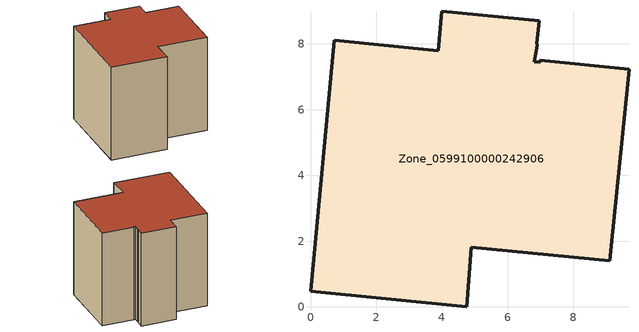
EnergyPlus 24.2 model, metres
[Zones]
Zone_0599100000242906
 floor ground (C_G): 0,0.47 0.72,8.11 3.88,7.8 3.99,9 6.96,8.71 6.88,8.02 6.89,7.96 6.82,7.45 6.98,7.44 6.97,7.5 9.69,7.23 9.11,1.41 4.89,1.82 4.75,0 z0
 wall outside (C_F): 0.72,8.11 0,0.47 4.75,0 4.89,1.82 9.11,1.41 9.69,7.23 6.97,7.5 6.98,7.44 6.82,7.45 6.89,7.96 6.88,8.02 6.96,8.71 3.99,9 3.88,7.8 0.72,8.11 z0:8.25
 roof outside (C_R): 6.97,7.5 6.98,7.44 6.82,7.45 6.89,7.96 6.88,8.02 6.96,8.71 3.99,9 3.88,7.8 0.72,8.11 0,0.47 4.75,0 4.89,1.82 9.11,1.41 9.69,7.23 z8.25
[BUILDING]
Pand.0599100000242906: North Axis=0; Terrain=City; Loads Convergence Tolerance Value=0.04; Temperature Convergence Tolerance Value=0.4; Solar Distribution=FullExterior; Maximum Number of Warmup Days=25; Minimum Number of Warmup Days=1
[Site:Location]
Rotterdam.The.Hague.AP_ZH_NLD Design_Conditions: Latitude=51.96; Longitude=4.45; Time Zone=1; Elevation=-4.5
[SITE:GROUNDTEMPERATURE:BUILDINGSURFACE]
18, 18, 18, 18, 18, 18, 18, 18, 18, 18, 18, 18
[MATERIAL] Thermal Absorptance=0.9; Solar Absorptance=0.7; Visible Absorptance=0.7
Name | Roughness | Thickness | Conductivity | Density | Specific Heat
G.TI.1975-1991 | MediumSmooth | 0.15 | 0.288461 | 540 | 1210
F.TI.1975-1991 | Rough | 0.3 | 0.230769 | 1920 | 840
R.TI.1975-1991 | MediumRough | 0.2 | 0.153846 | 1500 | 1000
[CONSTRUCTION]
C_G: G.TI.1975-1991
C_F: F.TI.1975-1991
C_R: R.TI.1975-1991
[ZONE]
Zone_0599100000242906: Type=1; Multiplier=1; Ceiling Height=Autocalculate; Volume=Autocalculate; Floor Area=autocalculate; Part of Total Floor Area=Yes
[ZONEINFILTRATION:DESIGNFLOWRATE]
Infil_Zone_0599100000242906: Zone or ZoneList or Space or SpaceList=Zone_0599100000242906; Schedule=AlwaysOn; Design Flow Rate Calculation Method=Flow/Area; Flow Rate per Floor Area=0.003; Constant Term Coefficient=1; Temperature Term Coefficient=0; Velocity Term Coefficient=0; Velocity Squared Term Coefficient=0
[HVACTEMPLATE:ZONE:IDEALLOADSAIRSYSTEM]
Zone_0599100000242906: Maximum Heating Supply Air Temperature=50; Minimum Cooling Supply Air Temperature=13; Maximum Heating Supply Air Humidity Ratio=0.0156; Minimum Cooling Supply Air Humidity Ratio=0.0077; Heating Limit=NoLimit; Cooling Limit=NoLimit; Dehumidification Control Type=ConstantSensibleHeatRatio; Cooling Sensible Heat Ratio=0.7; Dehumidification Setpoint=60; Humidification Control Type=None; Humidification Setpoint=30; Outdoor Air Method=None; Outdoor Air Flow Rate per Person=0.00944; Outdoor Air Flow Rate per Zone Floor Area=0; Outdoor Air Flow Rate per Zone=0; Demand Controlled Ventilation Type=None; Outdoor Air Economizer Type=NoEconomizer; Heat Recovery Type=None; Sensible Heat Recovery Effectiveness=0.7; Latent Heat Recovery Effectiveness=0.65
[ZONECONTROL:THERMOSTAT]
ThermostatControl_Zone_0599100000242906: Zone or ZoneList=Zone_0599100000242906; Control Type Schedule=DualSetpointControlType; Control 1=Thermostat_Zone_0599100000242906; Temperature Difference Between Cutout And Setpoint=0
[THERMOSTATSETPOINT:DUALSETPOINT]
Thermostat_Zone_0599100000242906: Heating Setpoint Temperature Schedule=HeatingSetpoint_Zone_0599100000242906; Cooling Setpoint Temperature Schedule=CoolingSetpoint_Zone_0599100000242906
[SCHEDULE:COMPACT]
HeatingSetpoint_Zone_0599100000242906: Through: 12/31, For: AllDays, Until: 24:00, 21
CoolingSetpoint_Zone_0599100000242906: Through: 12/31, For: AllDays, Until: 24:00, 24
DualSetpointControlType: Through: 12/31, For: AllDays, Until: 24:00, 4
AlwaysOn: Through: 12/31, For: AllDays, Until: 24:00, 1
